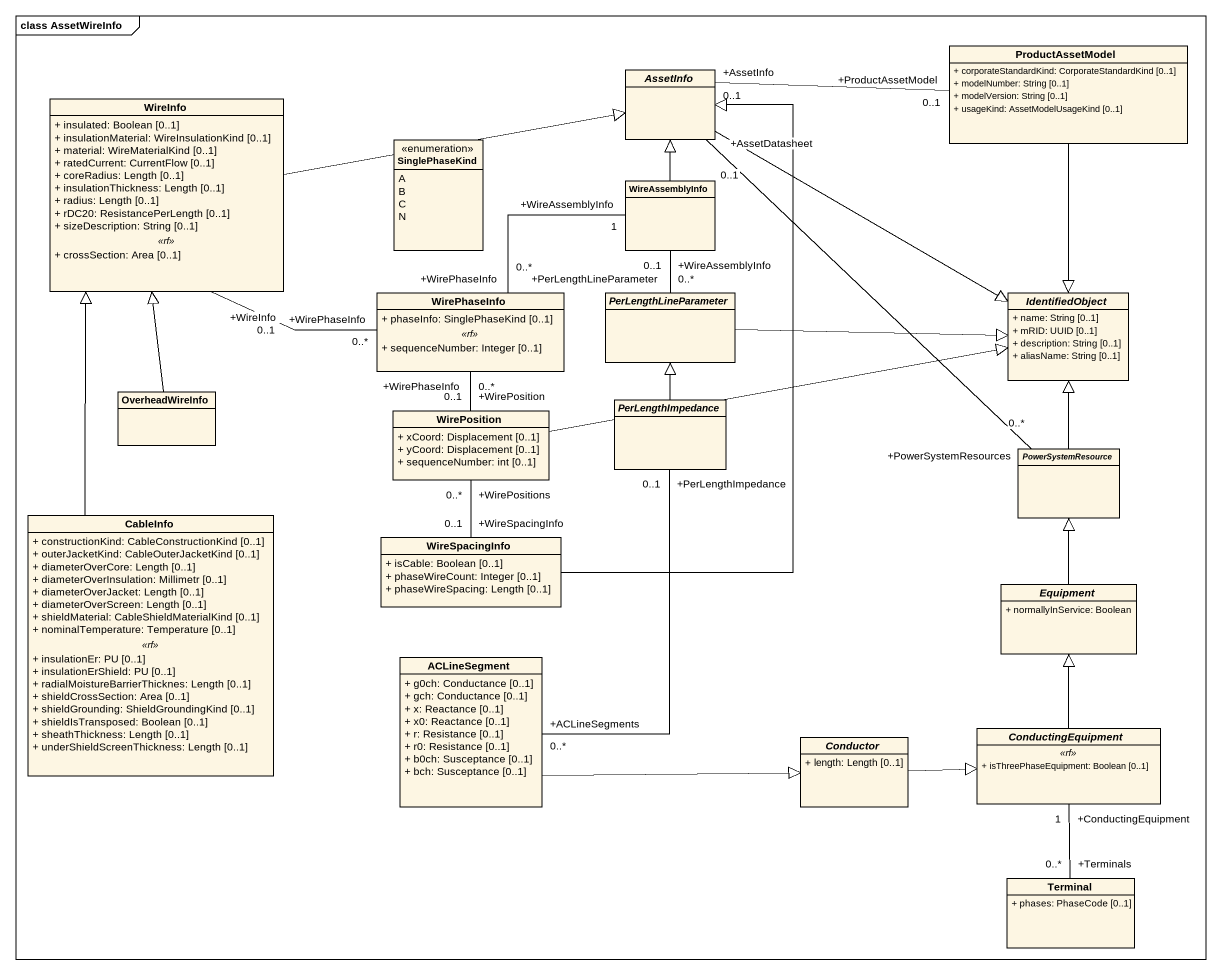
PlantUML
@startuml
mainframe class AssetWireInfo
hide circle
hide empty members
skinparam classAttributeIconSize 0
abstract class AssetInfo
class ProductAssetModel {
  + corporateStandardKind: CorporateStandardKind [0..1]
  + modelNumber: String [0..1]
  + modelVersion: String [0..1]
  + usageKind: AssetModelUsageKind [0..1]
}
class WireInfo {
  + insulated: Boolean [0..1]
  + insulationMaterial: WireInsulationKind [0..1]
  + material: WireMaterialKind [0..1]
  + ratedCurrent: CurrentFlow [0..1]
  + coreRadius: Length [0..1]
  + insulationThickness: Length [0..1]
  + radius: Length [0..1]
  + rDC20: ResistancePerLength [0..1]
  + sizeDescription: String [0..1]
  .. <<rf>> ..
  + crossSection: Area [0..1]
}
enum SinglePhaseKind {
  A
  B
  C
  N
}
class WireAssemblyInfo
class WirePhaseInfo {
  + phaseInfo: SinglePhaseKind [0..1]
  .. <<rf>> ..
  + sequenceNumber: Integer [0..1]
}
abstract class PerLengthLineParameter
abstract class IdentifiedObject {
  + name: String [0..1]
  + mRID: UUID [0..1]
  + description: String [0..1]
  + aliasName: String [0..1]
}
class OverheadWireInfo
class WirePosition {
  + xCoord: Displacement [0..1]
  + yCoord: Displacement [0..1]
  + sequenceNumber: int [0..1]
}
abstract class PerLengthImpedance
abstract class PowerSystemResource
class CableInfo {
  + constructionKind: CableConstructionKind [0..1]
  + outerJacketKind: CableOuterJacketKind [0..1]
  + diameterOverCore: Length [0..1]
  + diameterOverInsulation: Millimetr [0..1]
  + diameterOverJacket: Length [0..1]
  + diameterOverScreen: Length [0..1]
  + shieldMaterial: CableShieldMaterialKind [0..1]
  + nominalTemperature: Temperature [0..1]
  .. <<rf>> ..
  + insulationEr: PU [0..1]
  + insulationErShield: PU [0..1]
  + radialMoistureBarrierThicknes: Length [0..1]
  + shieldCrossSection: Area [0..1]
  + shieldGrounding: ShieldGroundingKind [0..1]
  + shieldIsTransposed: Boolean [0..1]
  + sheathThickness: Length [0..1]
  + underShieldScreenThickness: Length [0..1]
}
class WireSpacingInfo {
  + isCable: Boolean [0..1]
  + phaseWireCount: Integer [0..1]
  + phaseWireSpacing: Length [0..1]
}
abstract class Equipment {
  + normallyInService: Boolean
}
class ACLineSegment {
  + g0ch: Conductance [0..1]
  + gch: Conductance [0..1]
  + x: Reactance [0..1]
  + x0: Reactance [0..1]
  + r: Resistance [0..1]
  + r0: Resistance [0..1]
  + b0ch: Susceptance [0..1]
  + bch: Susceptance [0..1]
}
abstract class Conductor {
  + length: Length [0..1]
}
abstract class ConductingEquipment {
  .. <<rf>> ..
  + isThreePhaseEquipment: Boolean [0..1]
}
class Terminal {
  + phases: PhaseCode [0..1]
}
AssetInfo -right-|> IdentifiedObject
AssetInfo "+AssetDatasheet\n0..1" -- "+PowerSystemResources\n0..*" PowerSystemResource
ProductAssetModel "+ProductAssetModel\n0..1" -left- "+AssetInfo\n0..1" AssetInfo
ProductAssetModel --|> IdentifiedObject
WireInfo -right-|> AssetInfo
WireInfo "+WireInfo\n0..1" -right- "+WirePhaseInfo\n0..*" WirePhaseInfo
WireAssemblyInfo -up-|> AssetInfo
WireAssemblyInfo "+WireAssemblyInfo\n0..1" -- "+PerLengthLineParameter\n0..*" PerLengthLineParameter
WirePhaseInfo "+WirePhaseInfo\n0..*" -right- "+WireAssemblyInfo\n1" WireAssemblyInfo
PerLengthLineParameter -right-|> IdentifiedObject
OverheadWireInfo -up-|> WireInfo
WirePosition "+WirePosition\n0..1" -up- "+WirePhaseInfo\n0..*" WirePhaseInfo
WirePosition -right-|> IdentifiedObject
PerLengthImpedance -up-|> PerLengthLineParameter
PerLengthImpedance "+PerLengthImpedance\n0..1" -- "+ACLineSegments\n0..*" ACLineSegment
PowerSystemResource -up-|> IdentifiedObject
CableInfo -up-|> WireInfo
WireSpacingInfo -up-|> AssetInfo
WireSpacingInfo "+WireSpacingInfo\n0..1" -up- "+WirePositions\n0..*" WirePosition
Equipment -up-|> PowerSystemResource
ACLineSegment -right-|> Conductor
Conductor -right-|> ConductingEquipment
ConductingEquipment -up-|> Equipment
Terminal "+Terminals\n0..*" -up- "+ConductingEquipment\n1" ConductingEquipment
@enduml
